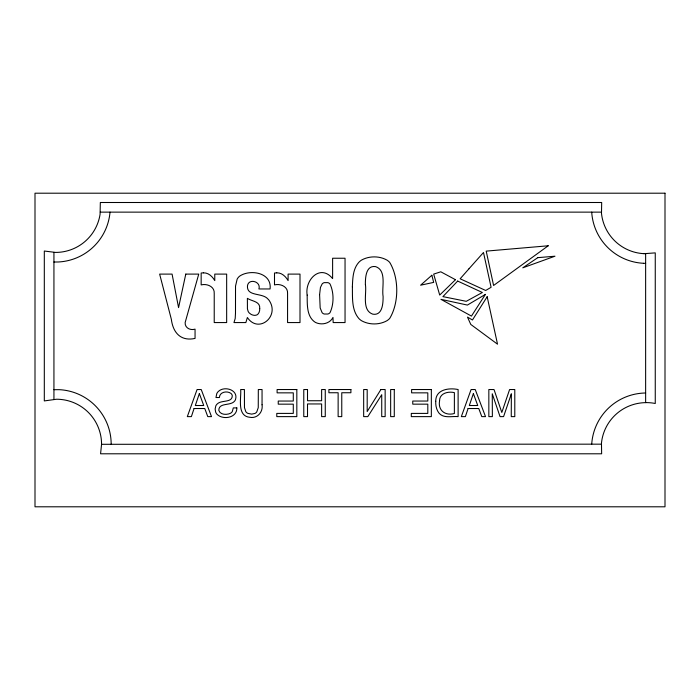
<?xml version="1.0" encoding="UTF-8"?>
<svg xmlns="http://www.w3.org/2000/svg" width="700" height="700" viewBox="0 0 700 700"><rect width="100%" height="100%" fill="white"/><g stroke="black" fill="none" stroke-linecap="round" stroke-linejoin="round"><path stroke-width="1.05" d="M644 253.671A45.001 45.001 0 0 1 601.484 213.325L601.685 202.501L100.328 202.501L100.082 214.261A44.992 44.992 0 0 1 55.554 252.42L44.31 251.029L44.31 400.925L56.551 399.236A45.028 45.028 0 0 1 101.561 444.299L100.572 453.793L601.641 453.793L601.466 443.074A45.01 45.01 0 0 1 644 402.692L646.319 402.605A45.859 45.859 0 0 1 653.074 403.104L655.261 403.489L655.261 252.875L643.991 253.706M110.014 212.135L109.944 212.984A54.6 54.6 0 0 1 58.354 261.984L53.935 262.027M591.727 444.168L591.885 442.094A54.635 54.635 0 0 1 643.51 393.067L645.636 392.989M53.935 389.69L59.351 389.672A54.644 54.644 0 0 1 111.178 444.308M100.354 212.135L601.379 212.135M601.387 444.168L101.57 444.299M643.51 263.322L645.636 263.384M591.727 212.135L591.885 214.296A54.626 54.626 0 0 0 643.51 263.287M645.636 253.75L645.636 402.623M53.935 252.394L53.935 399.324M352.371 286.808C352.616 297.386 351.435 309.767 358.759 318.412A15.12 15.12 0 0 0 361.533 320.723C369.145 325.001 379.33 325.001 386.942 320.723A15.111 15.111 0 0 0 389.716 318.412C399.096 302.899 399.096 277.918 389.716 262.404A15.103 15.103 0 0 0 386.942 260.094C379.33 255.815 369.145 255.815 361.533 260.094A15.12 15.12 0 0 0 358.759 262.404C352.896 268.975 352.721 278.477 352.371 286.808M365.382 284.436C366.966 293.274 361.366 310.328 372.881 314.195C382.672 315.761 383.154 303.012 383.092 296.398C381.517 287.543 387.1 270.515 375.602 266.613C365.803 265.064 365.33 277.812 365.382 284.436M319.602 294.621L320.171 308.009L322.131 312.699A4.524 4.524 0 0 0 324.196 314.02L327.898 314.02A4.603 4.603 0 0 0 329.998 312.699C334.031 304.203 334.031 292.46 329.998 283.964A4.603 4.603 0 0 0 327.898 282.642L324.196 282.642A4.524 4.524 0 0 0 322.131 283.964L320.434 287.473L319.602 294.621M307.169 295.076C307.309 304.325 306.442 316.706 315.368 322.385C321.387 325.412 329.814 323.794 332.981 317.433L333.165 322.569L345.047 322.569L345.047 258.239L332.614 258.239L332.614 278.6C320.434 263.436 304.561 279.869 307.169 295.076M511.359 394.616L511.254 416.623L514.789 416.623L514.789 389.533L509.6 389.533L501.812 412.466L494.025 389.533L488.836 389.533L488.836 416.623L492.363 416.623L492.266 393.785L500.045 416.623L503.58 416.623L511.359 393.785L511.359 394.616M235.489 313.197L235.2 318.526L233.957 322.569L245.849 322.569L247.38 317.52C258.213 333.664 278.871 317.249 269.99 301.787A10.518 10.518 0 0 0 267.899 299.005C262.412 292.46 246.706 296.826 247.459 285.933C248.36 277.988 261.336 281.321 258.912 288.96L270.078 288.96C272.125 272.703 250.46 268.896 239.776 276.054A9.678 9.678 0 0 0 237.151 279.151L235.524 286.09L235.489 313.197M435.741 401.266C435.531 405.422 436.398 409.841 439.031 413.158C443.721 418.679 451.981 415.984 458.115 416.623L458.115 389.533C449.006 387.616 435.566 389.384 435.741 401.266M236.836 407.899C237.256 417.856 223.107 420.306 217.079 414.348A6.956 6.956 0 0 1 215.653 412.055L215.136 409.045L215.819 405.86A6.186 6.186 0 0 1 217.149 404.04C221.121 399.674 232.286 403.183 232.286 395.701A3.999 3.999 0 0 0 230.939 393.409C227.115 390.547 219.59 391.895 219.398 397.521L215.968 397.521L216.773 393.636A7.157 7.157 0 0 1 218.295 391.519C224.315 385.551 238.586 389.812 235.515 399.525A5.478 5.478 0 0 1 234.412 401.336C230.3 406.053 218.768 402.36 218.829 410.375C220.202 414.995 226.879 415.074 230.501 413.262A5.696 5.696 0 0 0 232.269 411.635L233.301 407.899L236.836 407.899M262.054 404.784C263.252 412.046 257.171 418.88 249.716 417.27C236.565 416.036 241.465 397.547 240.669 389.533L244.405 389.533L244.466 407.654L245.814 411.67A5.39 5.39 0 0 0 247.774 413.332L251.676 414.129L255.01 413.411A4.953 4.953 0 0 0 256.751 411.915L258.256 407.662L258.317 389.533L262.054 389.533L262.054 404.784M259.726 308.604C259.91 311.491 258.466 315.473 255.036 315.359A8.417 8.417 0 0 1 251.151 314.396L249.419 313.127A6.641 6.641 0 0 1 248.106 311.29L247.432 308.84L247.38 298.331C251.799 301.385 260.4 301.184 259.726 308.604M439.556 400.934C437.85 410.366 445.191 416.089 454.379 413.507L454.379 392.639C448.245 391.099 439.408 393.207 439.556 400.934M185.78 274.102L178.561 307.606L172.077 274.102L159.644 274.102L171.351 319.331C173.014 332.658 180.74 341.547 195.055 338.424L195.055 329.149C190.409 330.636 184.756 327.985 185.141 322.569L198.748 274.102L185.78 274.102M194.066 408.52L191.371 416.623L187.32 416.623L197.076 389.533L201.232 389.533L211.505 416.623L207.769 416.623L204.759 408.52L194.066 408.52M468.081 408.52L465.377 416.623L461.335 416.623L471.091 389.533L475.239 389.533L485.52 416.623L481.784 416.623L478.774 408.52L468.081 408.52M199.36 393.575L195.317 405.51L203.726 405.51L199.36 393.575M473.375 393.575L469.324 405.51L477.733 405.51L473.375 393.575M380.896 389.533L367.194 411.53L367.194 389.533L363.668 389.533L363.668 416.623L367.815 416.623L381.727 394.721L381.727 416.623L385.149 416.623L385.149 389.533L380.896 389.533M487.165 296.73L472.456 319.988L467.477 317.091L470.785 324.441L497.525 344.19L487.165 296.73M485.415 294.394L471.45 316.094L440.947 299.338L467.399 305.078L485.415 294.394M469.017 268.73L460.145 278.784L485.695 290.483L491.102 287.297L483.49 252.499L469.017 268.73M457.669 281.059L442.908 296.625L466.261 301.315L482.352 292.495L457.669 281.059M455.49 279.711L439.705 295.059L433.676 274.102L440.79 271.801L455.49 279.711M431.848 275.266L420.613 285.197L433.676 282.389L431.848 275.266M548.222 245.779L493.588 285.469L486.211 251.125L548.222 245.779M537.793 257.652L522.778 267.829L554.969 256.209L537.793 257.652M203.42 272.834L201.162 273.017L201.162 284.909C206.955 283.377 214.778 286.545 214.226 293.466L214.226 322.569L226.66 322.569L226.66 274.102L214.769 274.102L214.769 280.586C212.38 276.509 208.495 272.65 203.42 272.834M276.754 272.834L274.496 273.017L274.496 284.909C280.289 283.377 288.111 286.545 287.569 293.466L287.569 322.569L300.002 322.569L300.002 274.102L288.102 274.102L288.102 280.586C285.714 276.509 281.829 272.65 276.754 272.834M665 193.2L35 193.2L35 506.8L665 506.8L665 193.2M296.826 389.533L277.104 389.533L277.104 392.849L293.291 392.849L293.291 401.047L278.241 401.047L278.241 404.162L293.291 404.162L293.291 413.402L276.789 413.402L276.789 416.623L296.826 416.623L296.826 389.533M307.51 389.533L303.774 389.533L303.774 416.623L307.51 416.623L307.51 403.953L321.632 403.953L321.632 416.623L325.264 416.623L325.264 389.533L321.632 389.533L321.632 400.741L307.51 400.741L307.51 389.533M350.901 389.533L328.895 389.533L328.895 392.744L338.135 392.744L338.135 416.623L341.766 416.623L341.766 392.744L350.901 392.744L350.901 389.533M394.284 389.533L390.652 389.533L390.652 416.623L394.284 416.623L394.284 389.533M431.34 389.533L411.618 389.533L411.618 392.849L427.805 392.849L427.805 401.047L412.755 401.047L412.755 404.162L427.805 404.162L427.805 413.402L411.303 413.402L411.303 416.623L431.34 416.623L431.34 389.533"/></g></svg>
